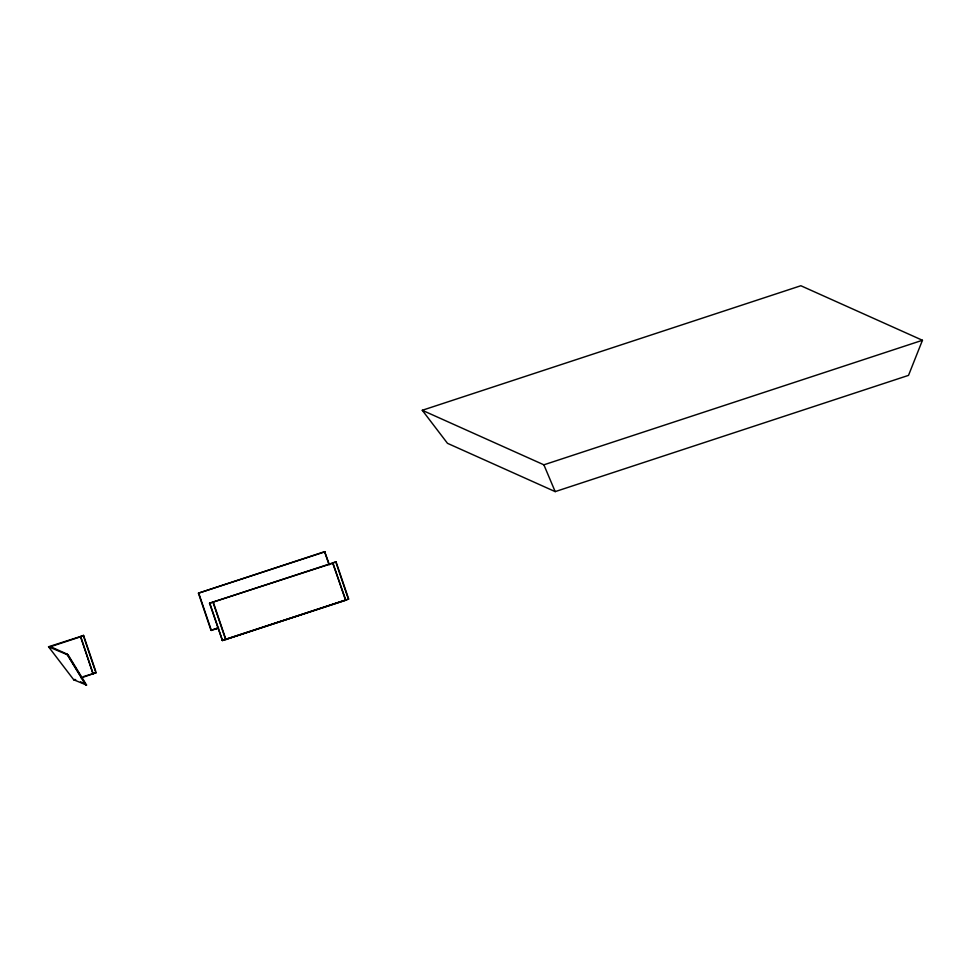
<?xml version="1.0" encoding="UTF-8"?>
<svg xmlns="http://www.w3.org/2000/svg" width="971" height="971" viewBox="0 0 971 971"><rect width="100%" height="100%" fill="white"/><g stroke="black" fill="none" stroke-linecap="round" stroke-linejoin="round"><path stroke-width="1.46" d="M922.45 340.275L908.516 375.376L555.181 491.617L447.485 443.322L422.276 410.284L800.857 285.741L922.45 340.275L543.881 464.818L422.276 410.284M218.536 628.152L211.023 630.349L198.436 593.172L324.63 551.662L329.327 564.685M198.436 593.172L324.969 551.819M86.553 685.041L84.805 684.264L85.436 684.057L67.181 654.151L66.55 654.357L68.286 655.134L86.553 685.041L73.76 679.797L48.55 646.771L83.603 635.507L96.19 672.697L93.034 673.728L80.447 636.551L83.603 635.507M93.034 673.728L80.787 636.709L50.504 646.674L67.181 654.151M332.555 562.755L345.834 600.248L222.456 640.569L209.518 603.234L336.051 561.869L348.65 599.046L227.032 639.064M209.518 603.234L333.247 563.059M336.051 561.869L332.907 562.913L345.494 600.09M48.55 646.771L68.286 655.134M218.111 627.752L214.178 629.317M211.023 630.349L218.463 627.909M73.76 679.797L75.022 679.384M83.348 676.641L96.19 672.697M74.451 680.113L75.714 679.7M81.151 677.904L94.296 673.316M222.104 640.411L348.65 599.046M345.142 599.932L345.834 600.248M80.581 681.873L84.222 683.511M67.654 655.34L85.921 685.259M543.881 464.818L555.181 491.617M335.711 561.711L347.812 597.468M324.63 551.662L328.987 564.527M213.365 602.505L225.952 639.683M213.025 602.348L225.612 639.525M209.87 603.379L222.456 640.569M198.788 593.33L211.375 630.507M83.251 635.35L95.352 671.107"/></g></svg>
